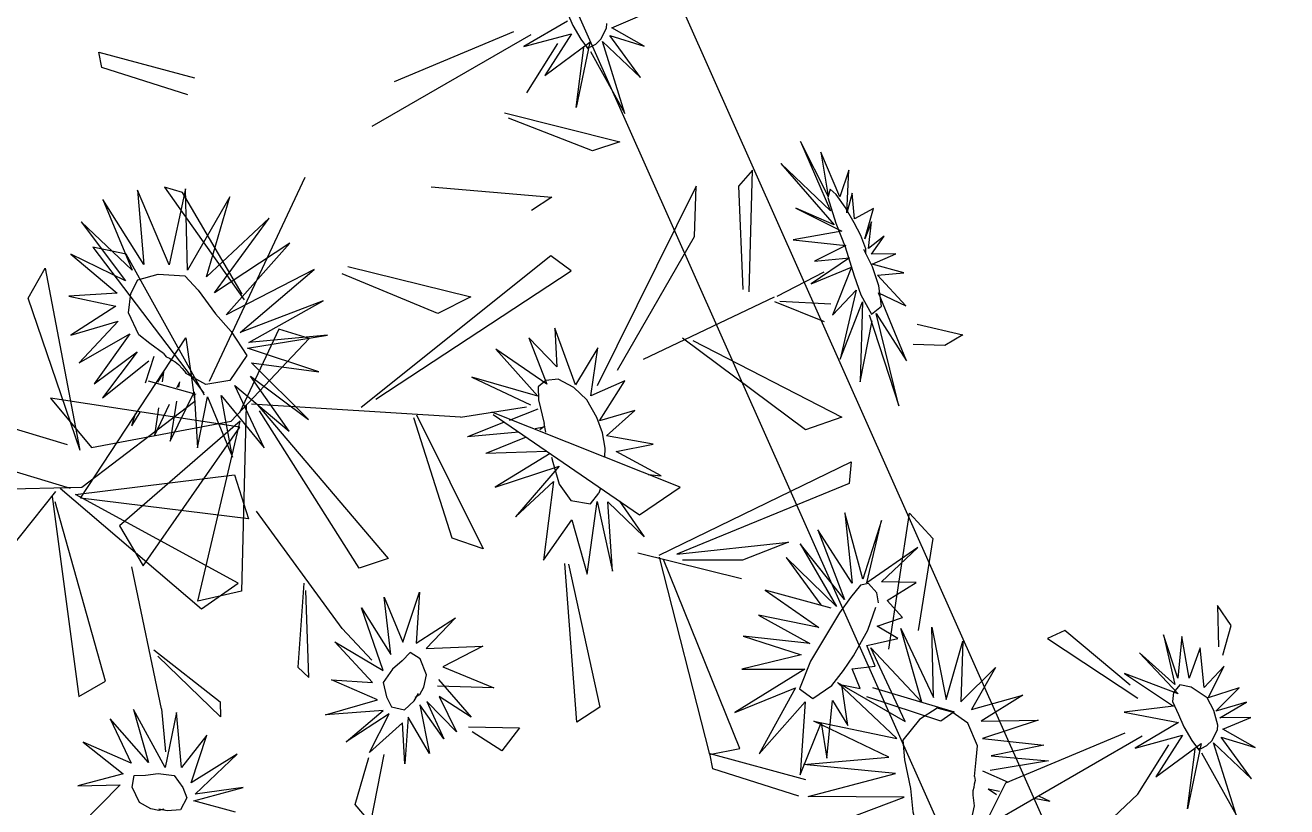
# Model space of a CAD drawing. Header units: inches. Extents: x -422522 to 22891, y -2973 to 414515.
# Drawn here: x 8312.9 to 8348.7, y 10028.82 to 10051 of the extents above; entities that cross this region are included whole.
import ezdxf

# ---------------------------------------------------------------- set-up
doc = ezdxf.new("R2010")
doc.units = ezdxf.units.IN
doc.header["$MEASUREMENT"] = 0
doc.layers.get('0').update_dxf_attribs({"lineweight": 25})
doc.layers.add('ARREDAMENTO', color=8, linetype='Continuous', lineweight=18)
doc.layers.add('QUOTE', color=6, linetype='Continuous', lineweight=9)
doc.styles.get("Standard").update_dxf_attribs({"font": 'Arial.ttf'})
doc.dimstyles.get("Standard").update_dxf_attribs({"dimtxt": 15, "dimasz": 10, "dimexe": 10, "dimexo": 10, "dimgap": 5, "dimtad": 2, "dimtih": 1, "dimtoh": 1, "dimdec": 0, "dimzin": 0, "dimdsep": 46, "dimtxsty": 'Standard', "dimblk": 'OBLIQUE', "dimblk1": 'OBLIQUE', "dimblk2": 'OBLIQUE', "dimcen": 0.09, "dimdle": 10, "dimadec": 0, "dimazin": 0, "dimtfac": 1, "dimtdec": 0, "dimtofl": 0, "dimtmove": 0, "dimatfit": 3, "dimldrblk": 'OBLIQUE', "dimfxl": 1, "dimtolj": 1, "dimtzin": 0, "dimarcsym": 0})

# ---------------------------------------------------------------- blocks, each defined once
blk = doc.blocks.new('_Oblique')
at = {"color": 0, "linetype": 'ByBlock', "lineweight": -2}
blk.add_line((-0.5, -0.5), (0.5, 0.5), dxfattribs=at)
blk = doc.blocks.new('*D94')
at = {"layer": 'Defpoints', "color": 0, "transparency": 16777216}
for p in [(8341.344, 10728.182), (8108.048, 10624.312), (8396.237, 9975.431)]:
    blk.add_point(p, dxfattribs=at)
at = {"layer": 'QUOTE', "color": 0, "lineweight": -2, "transparency": 16777216}
for p, q in [((8634.195, 10070.43), (8337.277, 10737.317)), ((8117.184, 10628.379), (8350.48, 10732.249)), ((8405.373, 9979.498), (8639.263, 10083.633))]:
    blk.add_line(p, q, dxfattribs=at)
at = {"layer": 'QUOTE', "color": 0, "lineweight": -2, "transparency": 16777216, "xscale": 10, "yscale": 10, "zscale": 10}
for p, rotation in [((8341.344, 10728.182), 113.9999999999798), ((8630.127, 10079.565), 293.9999999999798)]:
    blk.add_blockref('_Oblique', p, dxfattribs=dict(at, rotation=rotation))
at = {"layer": 'QUOTE', "color": 0, "transparency": 16777216, "insert": (8508.425, 10413.975), "char_height": 15, "attachment_point": 5}
blk.add_mtext('\\A1;710', dxfattribs=at)

msp = doc.modelspace()

# ---------------------------------------------------------------- linework, layer by layer
at = {"layer": 'ARREDAMENTO', "linetype": 'Continuous'}
for p, q in [((8328.288, 10051.349), (8328.442, 10050.996)), ((8328.289, 10051.12), (8327.054, 10050.397)), ((8328.442, 10050.996), (8328.67, 10050.609)), ((8329.396, 10050.922), (8329.408, 10051.05)), ((8329.547, 10050.93), (8330.344, 10051.268)), ((8322.743, 10048.136), (8327.258, 10050.739)), ((8326.76, 10050.817), (8323.374, 10049.396)), ((8327.054, 10050.397), (8328.399, 10050.765)), ((8328.399, 10050.765), (8327.646, 10049.58)), ((8328.67, 10050.609), (8328.882, 10050.317)), ((8329.095, 10050.471), (8329.24, 10050.61)), ((8329.24, 10050.61), (8329.396, 10050.922)), ((8329.495, 10050.709), (8330.466, 10050.412)), ((8330.359, 10049.526), (8329.495, 10050.709)), ((8330.466, 10050.412), (8329.547, 10050.93)), ((8314.99, 10050.244), (8317.702, 10049.508)), ((8315.075, 10049.809), (8314.99, 10050.244)), ((8327.136, 10049.089), (8328.018, 10050.488)), ((8327.646, 10049.58), (8328.928, 10050.526)), ((8328.928, 10050.526), (8328.54, 10048.669)), ((8328.54, 10048.669), (8328.756, 10050.369)), ((8328.821, 10050.392), (8328.927, 10050.384)), ((8328.927, 10050.384), (8329.095, 10050.471)), ((8328.944, 10050.257), (8329.921, 10048.499)), ((8329.285, 10050.547), (8330.359, 10049.526)), ((8329.921, 10048.499), (8329.285, 10050.547)), ((8317.516, 10049.033), (8315.075, 10049.809)), ((8326.504, 10048.523), (8329.773, 10047.694)), ((8328.999, 10047.443), (8326.613, 10048.37)), ((8329.773, 10047.694), (8328.999, 10047.443)), ((8334.902, 10047.706), (8335.756, 10045.735)), ((8335.687, 10046.155), (8334.902, 10047.706)), ((8335.482, 10047.403), (8335.687, 10046.155)), ((8336.018, 10046.135), (8335.482, 10047.403)), ((8334.345, 10047.077), (8335.857, 10045.34)), ((8335.756, 10045.735), (8334.345, 10047.077)), ((8320.831, 10046.687), (8318.119, 10040.897)), ((8333.543, 10046.887), (8333.14, 10046.439)), ((8333.45, 10043.441), (8333.543, 10046.887)), ((8336.274, 10046.891), (8336.018, 10046.135)), ((8336.215, 10045.678), (8336.274, 10046.891)), ((8316.089, 10046.323), (8316.263, 10044.217)), ((8316.982, 10044.2), (8316.089, 10046.323)), ((8316.854, 10046.409), (8319.115, 10043.211)), ((8317.363, 10046.255), (8316.854, 10046.409)), ((8317.444, 10046.365), (8316.982, 10044.2)), ((8317.508, 10044.053), (8317.444, 10046.365)), ((8324.424, 10046.419), (8327.842, 10046.126)), ((8331.946, 10046.434), (8329.129, 10040.772)), ((8331.894, 10045.012), (8331.946, 10046.434)), ((8333.14, 10046.439), (8333.265, 10043.506)), ((8315.103, 10046.055), (8315.938, 10044.054)), ((8316.263, 10044.217), (8315.103, 10046.055)), ((8319.052, 10043.368), (8317.363, 10046.255)), ((8318.71, 10046.133), (8317.508, 10044.053)), ((8318.046, 10043.866), (8318.71, 10046.133)), ((8327.842, 10046.126), (8327.269, 10045.743)), ((8336.369, 10046.237), (8336.215, 10045.678)), ((8336.435, 10045.508), (8336.369, 10046.237)), ((8334.771, 10045.816), (8336.073, 10045.164)), ((8335.857, 10045.34), (8334.771, 10045.816)), ((8336.974, 10045.801), (8336.435, 10045.508)), ((8336.732, 10044.944), (8336.974, 10045.801)), ((8314.485, 10045.427), (8315.747, 10043.751)), ((8315.938, 10044.054), (8314.485, 10045.427)), ((8319.823, 10045.526), (8318.046, 10043.866)), ((8318.267, 10043.414), (8319.823, 10045.526)), ((8336.915, 10045.422), (8336.732, 10044.944)), ((8336.835, 10044.669), (8336.915, 10045.422)), ((8329.707, 10041.216), (8331.894, 10045.012)), ((8336.073, 10045.164), (8334.693, 10044.912)), ((8334.693, 10044.912), (8336.186, 10044.75)), ((8337.277, 10045.014), (8336.835, 10044.669)), ((8336.916, 10044.505), (8337.277, 10045.014)), ((8314.198, 10044.508), (8315.51, 10043.397)), ((8315.747, 10043.751), (8314.198, 10044.508)), ((8314.814, 10044.71), (8317.968, 10040.564)), ((8315.767, 10044.503), (8314.814, 10044.71)), ((8317.987, 10040.509), (8315.767, 10044.503)), ((8320.411, 10044.821), (8318.267, 10043.414)), ((8318.6, 10042.783), (8320.411, 10044.821)), ((8336.186, 10044.75), (8335.301, 10044.307)), ((8337.607, 10044.517), (8336.916, 10044.505)), ((8336.935, 10044.228), (8337.607, 10044.517)), ((8322.052, 10044.162), (8325.548, 10043.301)), ((8327.817, 10044.461), (8322.434, 10040.159)), ((8328.391, 10044.038), (8327.817, 10044.461)), ((8336.291, 10044.407), (8335.204, 10043.668)), ((8335.301, 10044.307), (8336.291, 10044.407)), ((8337.831, 10043.982), (8336.935, 10044.228)), ((8312.981, 10043.262), (8313.464, 10044.109)), ((8313.464, 10044.109), (8314.435, 10038.991)), ((8321.099, 10044.07), (8318.6, 10042.783)), ((8319.003, 10042.283), (8321.099, 10044.07)), ((8324.608, 10042.824), (8321.896, 10043.951)), ((8322.853, 10040.389), (8328.391, 10044.038)), ((8334.243, 10043.314), (8335.577, 10044.005)), ((8335.204, 10043.668), (8336.352, 10044.14)), ((8336.352, 10044.14), (8335.812, 10042.774)), ((8337.087, 10043.915), (8337.831, 10043.982)), ((8337.888, 10043.039), (8337.087, 10043.915)), ((8335.812, 10042.774), (8336.481, 10043.488)), ((8336.481, 10043.488), (8336.028, 10041.525)), ((8314.463, 10038.94), (8312.981, 10043.262)), ((8315.51, 10043.397), (8314.133, 10043.316)), ((8314.133, 10043.316), (8315.47, 10043.029)), ((8321.358, 10043.179), (8319.003, 10042.283)), ((8319.246, 10042.002), (8321.358, 10043.179)), ((8325.548, 10043.301), (8324.608, 10042.824)), ((8334.152, 10043.288), (8330.436, 10041.514)), ((8335.58, 10042.585), (8334.174, 10043.159)), ((8334.316, 10043.172), (8335.759, 10043.102)), ((8336.028, 10041.525), (8336.661, 10043.158)), ((8336.661, 10043.158), (8336.596, 10040.888)), ((8337.907, 10041.478), (8337.113, 10043.406)), ((8337.113, 10043.406), (8337.888, 10043.039)), ((8315.47, 10043.029), (8314.194, 10042.212)), ((8336.85, 10042.785), (8337.695, 10040.201)), ((8337.054, 10042.821), (8337.907, 10041.478)), ((8337.695, 10040.201), (8337.054, 10042.821)), ((8314.194, 10042.212), (8315.534, 10042.605)), ((8315.534, 10042.605), (8314.432, 10041.423)), ((8320.098, 10042.375), (8318.976, 10040.004)), ((8320.96, 10042.117), (8320.098, 10042.375)), ((8327.928, 10042.407), (8327.987, 10041.314)), ((8328.517, 10040.8), (8327.928, 10042.407)), ((8336.596, 10040.888), (8336.933, 10042.617)), ((8338.216, 10042.517), (8339.509, 10042.22)), ((8314.432, 10041.423), (8315.871, 10042.242)), ((8314.472, 10037.581), (8317.458, 10042.13)), ((8315.871, 10042.242), (8314.854, 10040.827)), ((8317.458, 10042.13), (8317.716, 10040.328)), ((8318.742, 10039.772), (8320.96, 10042.117)), ((8319.211, 10041.838), (8321.476, 10042.213)), ((8321.476, 10042.213), (8319.246, 10042.002)), ((8327.193, 10042.137), (8327.707, 10040.82)), ((8327.987, 10041.314), (8327.193, 10042.137)), ((8335.043, 10039.522), (8331.553, 10042.122)), ((8331.847, 10042.053), (8336.08, 10039.878)), ((8339.509, 10042.22), (8338.999, 10041.92)), ((8314.854, 10040.827), (8316.072, 10041.733)), ((8316.072, 10041.733), (8315.093, 10040.432)), ((8321.232, 10041.17), (8319.211, 10041.838)), ((8326.26, 10041.814), (8327.446, 10040.479)), ((8327.707, 10040.82), (8326.26, 10041.814)), ((8329.151, 10041.851), (8328.517, 10040.8)), ((8328.954, 10040.483), (8329.151, 10041.851)), ((8338.999, 10041.92), (8338.104, 10041.944)), ((8315.093, 10040.432), (8316.409, 10041.477)), ((8316.311, 10040.858), (8316.556, 10041.617)), ((8319.322, 10041.419), (8321.232, 10041.17)), ((8320.941, 10039.816), (8319.322, 10041.419)), ((8307.969, 10040.961), (8314.087, 10039.101)), ((8316.664, 10040.879), (8316.835, 10041.163)), ((8316.793, 10040.881), (8316.835, 10041.163)), ((8319.294, 10041.045), (8320.941, 10039.816)), ((8320.387, 10039.483), (8319.294, 10041.045)), ((8325.575, 10041.016), (8327.238, 10040.231)), ((8327.446, 10040.479), (8325.575, 10041.016)), ((8327.676, 10040.923), (8327.46, 10040.746)), ((8328.022, 10040.959), (8327.676, 10040.923)), ((8328.465, 10040.722), (8328.022, 10040.959)), ((8316.385, 10040.912), (8317.743, 10040.538)), ((8317.015, 10039.199), (8317.697, 10040.592)), ((8317.204, 10040.71), (8317.285, 10040.881)), ((8317.261, 10040.734), (8317.285, 10040.881)), ((8317.697, 10040.592), (8317.786, 10039.011)), ((8318.849, 10040.784), (8320.387, 10039.483)), ((8319.676, 10039.011), (8318.849, 10040.784)), ((8327.46, 10040.746), (8327.466, 10040.376)), ((8328.841, 10040.37), (8328.465, 10040.722)), ((8329.919, 10040.909), (8328.954, 10040.483)), ((8329.199, 10039.777), (8329.919, 10040.909)), ((8313.612, 10040.418), (8314.779, 10039.021)), ((8318.991, 10039.593), (8313.612, 10040.418)), ((8317.716, 10040.328), (8314.506, 10037.886)), ((8316.983, 10040.244), (8316.564, 10039.361)), ((8317.197, 10040.335), (8317.015, 10039.199)), ((8317.786, 10039.011), (8318.073, 10040.463)), ((8318.073, 10040.463), (8318.78, 10038.746)), ((8318.461, 10040.494), (8319.676, 10039.011)), ((8318.78, 10038.746), (8318.461, 10040.494)), ((8319.168, 10040.221), (8319.033, 10034.943)), ((8325.252, 10039.883), (8319.32, 10040.25)), ((8319.496, 10040.232), (8323.204, 10035.867)), ((8327.466, 10040.376), (8327.626, 10039.7)), ((8329.121, 10039.869), (8328.841, 10040.37)), ((8316.149, 10040.024), (8315.913, 10039.633)), ((8316.024, 10039.976), (8315.913, 10039.633)), ((8316.682, 10040.142), (8316.564, 10039.361)), ((8322.376, 10035.597), (8319.548, 10040.064)), ((8325.018, 10036.443), (8323.926, 10039.864)), ((8324.004, 10039.948), (8325.896, 10036.141)), ((8325.252, 10039.883), (8327.128, 10040.177)), ((8331.491, 10037.892), (8326.142, 10040.019)), ((8326.178, 10039.961), (8330.335, 10037.107)), ((8326.648, 10039.796), (8327.461, 10040.118)), ((8329.28, 10039.439), (8329.121, 10039.869)), ((8330.204, 10040.075), (8329.199, 10039.777)), ((8329.397, 10039.348), (8330.204, 10040.075)), ((8336.08, 10039.878), (8335.043, 10039.522)), ((8314.779, 10039.021), (8318.742, 10039.772)), ((8319.004, 10039.772), (8315.577, 10036.798)), ((8316.242, 10035.663), (8318.991, 10039.593)), ((8317.794, 10034.658), (8319.004, 10039.772)), ((8326.471, 10039.726), (8325.449, 10039.32)), ((8327.371, 10039.564), (8327.619, 10039.606)), ((8327.619, 10039.606), (8327.503, 10039.524)), ((8327.67, 10039.451), (8327.626, 10039.7)), ((8326.911, 10039.458), (8325.449, 10039.32)), ((8327.119, 10039.315), (8325.974, 10038.851)), ((8329.355, 10039.003), (8329.28, 10039.439)), ((8330.721, 10039.117), (8329.397, 10039.348)), ((8327.707, 10038.911), (8325.974, 10038.851)), ((8327.795, 10038.851), (8326.24, 10037.896)), ((8329.352, 10038.742), (8329.355, 10039.003)), ((8329.668, 10038.907), (8330.721, 10039.117)), ((8330.948, 10038.221), (8329.668, 10038.907)), ((8311.664, 10038.62), (8314.177, 10037.867)), ((8326.24, 10037.896), (8328.055, 10038.495)), ((8328.055, 10038.495), (8326.818, 10037.055)), ((8327.833, 10038.75), (8327.875, 10038.6)), ((8327.875, 10038.6), (8328.05, 10037.979)), ((8330.889, 10035.968), (8336.344, 10038.614)), ((8336.344, 10038.614), (8336.286, 10037.997)), ((8314.33, 10037.691), (8318.834, 10038.248)), ((8318.834, 10038.248), (8319.232, 10036.995)), ((8326.818, 10037.055), (8327.897, 10038.058)), ((8327.897, 10038.058), (8327.604, 10035.821)), ((8330.578, 10038.255), (8330.948, 10038.221)), ((8310.067, 10033.122), (8313.764, 10037.776)), ((8314.506, 10037.886), (8311.279, 10037.807)), ((8313.887, 10037.869), (8317.9, 10034.438)), ((8328.05, 10037.979), (8328.38, 10037.514)), ((8328.942, 10037.425), (8329.176, 10037.728)), ((8329.222, 10037.871), (8329.176, 10037.728)), ((8330.335, 10037.107), (8331.491, 10037.892)), ((8336.286, 10037.997), (8331.388, 10035.996)), ((8313.66, 10037.633), (8314.422, 10031.957)), ((8315.177, 10032.392), (8313.75, 10037.483)), ((8318.941, 10035.168), (8314.33, 10037.691)), ((8319.232, 10036.995), (8314.472, 10037.581)), ((8328.38, 10037.514), (8328.942, 10037.425)), ((8328.851, 10035.421), (8329.135, 10037.489)), ((8329.135, 10037.489), (8329.564, 10035.514)), ((8329.434, 10037.481), (8330.461, 10036.484)), ((8329.564, 10035.514), (8329.434, 10037.481)), ((8329.767, 10037.496), (8330.461, 10036.484)), ((8321.897, 10033.888), (8319.467, 10037.213)), ((8336.158, 10037.169), (8336.367, 10035.171)), ((8336.669, 10035.282), (8336.158, 10037.169)), ((8337.407, 10033.296), (8337.999, 10037.16)), ((8337.999, 10037.16), (8338.656, 10036.438)), ((8315.577, 10036.798), (8316.242, 10035.663)), ((8327.604, 10035.821), (8328.415, 10036.967)), ((8328.415, 10036.967), (8328.851, 10035.421)), ((8335.395, 10036.687), (8336.149, 10034.708)), ((8336.367, 10035.171), (8335.395, 10036.687)), ((8337.203, 10036.953), (8336.669, 10035.282)), ((8336.789, 10035.183), (8337.203, 10036.953)), ((8325.896, 10036.141), (8325.018, 10036.443)), ((8331.388, 10035.996), (8334.56, 10036.329)), ((8334.56, 10036.329), (8333.26, 10035.824)), ((8334.894, 10036.285), (8335.925, 10034.505)), ((8336.149, 10034.708), (8334.894, 10036.285)), ((8338.656, 10036.438), (8338.243, 10033.828)), ((8333.224, 10035.296), (8330.283, 10036.025)), ((8330.895, 10035.908), (8332.324, 10030.305)), ((8338.235, 10036.179), (8336.789, 10035.183)), ((8337.198, 10035.204), (8338.235, 10036.179)), ((8316.767, 10031.605), (8315.923, 10035.635)), ((8323.204, 10035.867), (8322.376, 10035.597)), ((8328.552, 10031.228), (8328.217, 10035.725)), ((8328.317, 10035.705), (8329.211, 10031.649)), ((8333.179, 10030.478), (8331.013, 10035.838)), ((8333.26, 10035.824), (8331.549, 10035.824)), ((8334.492, 10035.894), (8335.48, 10034.557)), ((8335.925, 10034.505), (8334.492, 10035.894)), ((8338.183, 10035.188), (8337.198, 10035.204)), ((8319.033, 10034.943), (8317.794, 10034.658)), ((8317.9, 10034.438), (8318.941, 10035.168)), ((8320.802, 10035.168), (8320.64, 10032.784)), ((8320.952, 10032.492), (8320.859, 10034.965)), ((8323.616, 10033.495), (8324.092, 10034.91)), ((8324.092, 10034.91), (8323.997, 10033.463)), ((8333.899, 10034.968), (8335.425, 10033.91)), ((8335.777, 10034.457), (8333.899, 10034.968)), ((8336.609, 10035.114), (8336.323, 10034.765)), ((8336.836, 10035.163), (8336.609, 10035.114)), ((8337.069, 10034.893), (8336.836, 10035.163)), ((8337.116, 10034.616), (8337.069, 10034.893)), ((8337.361, 10034.68), (8338.183, 10035.188)), ((8323.084, 10034.776), (8323.616, 10033.495)), ((8323.278, 10033.145), (8323.084, 10034.776)), ((8336.323, 10034.765), (8336.006, 10034.327)), ((8336.818, 10033.836), (8337.037, 10034.487)), ((8337.801, 10034.195), (8337.361, 10034.68)), ((8346.738, 10034.533), (8346.77, 10033.36)), ((8347.123, 10033.969), (8346.738, 10034.533)), ((8322.439, 10034.466), (8323.278, 10033.145)), ((8323.06, 10032.695), (8322.439, 10034.466)), ((8323.997, 10033.463), (8325.111, 10034.187)), ((8325.111, 10034.187), (8324.281, 10033.315)), ((8333.712, 10034.259), (8335.164, 10033.459)), ((8335.425, 10033.91), (8333.712, 10034.259)), ((8336.006, 10034.327), (8335.614, 10033.665)), ((8337.079, 10033.952), (8337.801, 10034.195)), ((8321.897, 10033.888), (8322.733, 10032.988)), ((8336.404, 10033.111), (8336.818, 10033.836)), ((8337.665, 10033.6), (8337.079, 10033.952)), ((8337.753, 10033.884), (8338.681, 10031.924)), ((8338.343, 10031.792), (8337.753, 10033.884)), ((8338.633, 10033.924), (8339.034, 10031.864)), ((8338.681, 10031.924), (8338.633, 10033.924)), ((8342.405, 10033.825), (8341.916, 10033.595)), ((8344.258, 10032.275), (8342.405, 10033.825)), ((8346.89, 10033.129), (8347.123, 10033.969)), ((8321.687, 10033.504), (8323.06, 10032.695)), ((8322.752, 10032.35), (8321.687, 10033.504)), ((8333.279, 10033.665), (8334.919, 10033.138)), ((8335.164, 10033.459), (8333.279, 10033.665)), ((8335.614, 10033.665), (8335.189, 10032.955)), ((8336.784, 10033.402), (8337.665, 10033.6)), ((8337.017, 10032.811), (8336.784, 10033.402)), ((8339.034, 10031.864), (8339.508, 10033.521)), ((8339.508, 10033.521), (8339.456, 10031.803)), ((8341.916, 10033.595), (8344.481, 10031.907)), ((8345.203, 10033.703), (8345.522, 10032.294)), ((8345.612, 10032.473), (8345.203, 10033.703)), ((8345.722, 10033.654), (8345.612, 10032.473)), ((8345.932, 10032.472), (8345.722, 10033.654)), ((8316.548, 10033.275), (8318.429, 10031.8)), ((8318.437, 10031.372), (8316.661, 10033.096)), ((8324.281, 10033.315), (8325.89, 10033.384)), ((8325.89, 10033.384), (8324.749, 10032.799)), ((8334.919, 10033.138), (8333.241, 10032.73)), ((8336.126, 10032.691), (8336.404, 10033.111)), ((8336.894, 10033.331), (8338.343, 10031.792)), ((8337.874, 10031.247), (8336.894, 10033.331)), ((8344.52, 10033.19), (8345.621, 10032.031)), ((8345.522, 10032.294), (8344.52, 10033.19)), ((8346.245, 10033.335), (8345.932, 10032.472)), ((8346.362, 10032.207), (8346.245, 10033.335)), ((8320.64, 10032.784), (8320.952, 10032.492)), ((8324.749, 10032.799), (8326.203, 10032.199)), ((8335.03, 10032.728), (8333.035, 10031.501)), ((8333.241, 10032.73), (8335.03, 10032.728)), ((8335.189, 10032.955), (8334.87, 10032.171)), ((8335.793, 10032.266), (8336.126, 10032.691)), ((8336.365, 10032.739), (8337.017, 10032.811)), ((8336.596, 10032.184), (8336.365, 10032.739)), ((8339.456, 10031.803), (8340.437, 10032.772)), ((8340.437, 10032.772), (8339.756, 10031.587)), ((8346.927, 10032.812), (8346.362, 10032.207)), ((8346.476, 10031.917), (8346.927, 10032.812)), ((8314.422, 10031.957), (8315.177, 10032.392)), ((8321.591, 10032.427), (8322.752, 10032.35)), ((8322.896, 10031.855), (8321.591, 10032.427)), ((8324.625, 10032.432), (8325.558, 10031.368)), ((8335.955, 10032.352), (8337.874, 10031.247)), ((8337.632, 10030.757), (8335.955, 10032.352)), ((8344.095, 10032.607), (8345.485, 10031.675)), ((8345.621, 10032.031), (8344.095, 10032.607)), ((8326.203, 10032.199), (8324.598, 10032.249)), ((8333.035, 10031.501), (8334.757, 10032.2)), ((8334.757, 10032.2), (8333.731, 10030.327)), ((8334.87, 10032.171), (8335.256, 10031.901)), ((8335.256, 10031.901), (8335.793, 10032.266)), ((8336.075, 10032.288), (8336.596, 10032.184)), ((8336.248, 10031.13), (8336.075, 10032.288)), ((8336.942, 10032.206), (8339.267, 10031.519)), ((8339.756, 10031.587), (8341.216, 10031.988)), ((8341.216, 10031.988), (8340.028, 10031.255)), ((8345.487, 10032.071), (8345.456, 10031.807)), ((8345.667, 10032.286), (8345.487, 10032.071)), ((8345.993, 10032.218), (8345.667, 10032.286)), ((8346.443, 10031.915), (8345.993, 10032.218)), ((8347.348, 10032.204), (8346.476, 10031.917)), ((8346.69, 10031.54), (8347.348, 10032.204)), ((8318.429, 10031.8), (8318.437, 10031.372)), ((8321.422, 10031.43), (8322.896, 10031.855)), ((8324.094, 10031.716), (8324.37, 10030.332)), ((8324.784, 10030.752), (8324.094, 10031.716)), ((8324.298, 10031.814), (8324.784, 10030.752)), ((8325.143, 10030.954), (8324.298, 10031.814)), ((8324.643, 10031.949), (8325.143, 10030.954)), ((8325.558, 10031.368), (8324.643, 10031.949)), ((8329.211, 10031.649), (8328.552, 10031.228)), ((8333.731, 10030.327), (8335.031, 10031.798)), ((8335.031, 10031.798), (8334.895, 10029.727)), ((8335.653, 10030.207), (8335.813, 10031.842)), ((8335.813, 10031.842), (8336.248, 10031.13)), ((8338.882, 10031.258), (8336.787, 10031.947)), ((8345.485, 10031.675), (8344.088, 10031.505)), ((8345.456, 10031.807), (8345.631, 10031.443)), ((8346.633, 10031.556), (8346.443, 10031.915)), ((8347.557, 10031.793), (8346.69, 10031.54)), ((8346.804, 10031.346), (8347.557, 10031.793)), ((8315.314, 10031.316), (8315.909, 10030.063)), ((8316.395, 10030.08), (8315.314, 10031.316)), ((8315.975, 10031.588), (8316.395, 10030.08)), ((8316.875, 10029.942), (8315.975, 10031.588)), ((8316.767, 10031.605), (8316.877, 10030.381)), ((8317.194, 10031.503), (8316.875, 10029.942)), ((8317.339, 10029.94), (8317.194, 10031.503)), ((8323.056, 10031.558), (8321.422, 10031.43)), ((8322.008, 10030.671), (8323.056, 10031.558)), ((8323.23, 10031.459), (8322.008, 10030.671)), ((8322.67, 10030.367), (8323.23, 10031.459)), ((8323.77, 10031.371), (8323.671, 10030.046)), ((8324.37, 10030.332), (8323.77, 10031.371)), ((8335.281, 10031.256), (8337.632, 10030.757)), ((8337.41, 10030.232), (8335.281, 10031.256)), ((8339.267, 10031.519), (8338.882, 10031.258)), ((8340.028, 10031.255), (8341.644, 10031.284)), ((8341.644, 10031.284), (8340.072, 10030.762)), ((8344.088, 10031.505), (8345.632, 10031.214)), ((8345.631, 10031.443), (8345.785, 10031.089)), ((8346.751, 10031.144), (8346.633, 10031.556)), ((8347.687, 10031.362), (8346.804, 10031.346)), ((8346.89, 10031.024), (8347.687, 10031.362)), ((8323.604, 10031.207), (8322.67, 10030.367)), ((8323.671, 10030.046), (8323.604, 10031.207)), ((8325.479, 10031.092), (8326.931, 10031.062)), ((8326.423, 10030.41), (8325.582, 10030.955)), ((8326.931, 10031.062), (8326.423, 10030.41)), ((8334.895, 10029.727), (8335.487, 10031.203)), ((8335.487, 10031.203), (8335.653, 10030.207)), ((8344.103, 10030.911), (8340.717, 10029.49)), ((8345.632, 10031.214), (8344.397, 10030.491)), ((8345.785, 10031.089), (8346.013, 10030.703)), ((8346.583, 10030.703), (8346.739, 10031.016)), ((8346.739, 10031.016), (8346.751, 10031.144)), ((8347.809, 10030.506), (8346.89, 10031.024)), ((8314.539, 10030.657), (8315.678, 10029.759)), ((8315.909, 10030.063), (8314.539, 10030.657)), ((8318.057, 10030.854), (8317.339, 10029.94)), ((8317.609, 10029.501), (8318.057, 10030.854)), ((8340.072, 10030.762), (8341.804, 10030.571)), ((8340.086, 10028.23), (8344.601, 10030.833)), ((8341.804, 10030.571), (8340.316, 10030.272)), ((8344.397, 10030.491), (8345.742, 10030.859)), ((8344.479, 10029.183), (8345.361, 10030.582)), ((8345.742, 10030.859), (8344.989, 10029.674)), ((8344.989, 10029.674), (8346.271, 10030.62)), ((8346.271, 10030.62), (8345.883, 10028.763)), ((8346.013, 10030.703), (8346.225, 10030.411)), ((8346.27, 10030.478), (8346.438, 10030.565)), ((8346.438, 10030.565), (8346.583, 10030.703)), ((8346.627, 10030.641), (8347.702, 10029.62)), ((8347.264, 10028.593), (8346.627, 10030.641)), ((8346.838, 10030.803), (8347.809, 10030.506)), ((8347.702, 10029.62), (8346.838, 10030.803)), ((8318.912, 10030.313), (8317.609, 10029.501)), ((8317.723, 10029.184), (8318.912, 10030.313)), ((8322.263, 10028.888), (8322.652, 10030.224)), ((8323.075, 10030.312), (8322.701, 10028.374)), ((8332.324, 10030.305), (8333.179, 10030.478)), ((8332.418, 10029.903), (8332.333, 10030.338)), ((8332.333, 10030.338), (8335.045, 10029.602)), ((8334.988, 10030.022), (8337.41, 10030.232)), ((8340.316, 10030.272), (8341.939, 10030.129)), ((8345.883, 10028.763), (8346.099, 10030.463)), ((8346.164, 10030.486), (8346.27, 10030.478)), ((8346.287, 10030.351), (8347.264, 10028.593)), ((8334.859, 10029.127), (8332.418, 10029.903)), ((8337.599, 10029.765), (8334.988, 10030.022)), ((8340.807, 10029.509), (8340.079, 10029.834)), ((8341.939, 10030.129), (8340.281, 10029.85)), ((8315.678, 10029.759), (8314.394, 10029.416)), ((8335.118, 10029.113), (8337.599, 10029.765)), ((8340.717, 10029.49), (8340.086, 10028.23)), ((8314.394, 10029.416), (8315.598, 10029.449)), ((8315.598, 10029.449), (8314.47, 10028.3)), ((8317.681, 10028.988), (8319.084, 10029.369)), ((8319.084, 10029.369), (8317.723, 10029.184)), ((8337.844, 10029.096), (8335.118, 10029.113)), ((8344.479, 10029.183), (8335.323, 10020.581)), ((8340.467, 10029.166), (8340.229, 10029.323)), ((8340.554, 10029.26), (8340.229, 10029.323)), ((8341.654, 10029.131), (8341.983, 10028.985)), ((8318.867, 10028.673), (8317.681, 10028.988)), ((8322.701, 10028.374), (8322.263, 10028.888)), ((8335.216, 10028.1), (8337.844, 10029.096)), ((8341.534, 10029.071), (8341.983, 10028.985))]:
    msp.add_line(p, q, dxfattribs=at)
at = {"layer": 'ARREDAMENTO', "elevation": -27.277}
for points in [[(8326.226, 9983.93), (8269.858, 10110.533), (8299.399, 10123.685), (8355.766, 9997.082)], [(8327.63, 9987.589), (8273.518, 10109.128), (8297.994, 10120.026), (8352.107, 9998.487)]]:
    msp.add_lwpolyline(points, close=True, dxfattribs=at)
at = {"layer": 'ARREDAMENTO', "linetype": 'Continuous'}
for points in [[(8336.758, 10044.518), (8336.759, 10044.66), (8336.618, 10045.041), (8336.424, 10045.394), (8336.172, 10045.846), (8335.916, 10046.2), (8335.743, 10046.349), (8335.678, 10046.115), (8335.907, 10045.39), (8336.169, 10044.717), (8336.428, 10043.892), (8336.618, 10043.358), (8336.919, 10042.8), (8337.2, 10043.033), (8337.126, 10043.612), (8336.946, 10044.149), (8336.697, 10044.643)], [(8316.824, 10041.691), (8316.439, 10041.973), (8316.125, 10042.216), (8315.833, 10042.844), (8315.893, 10043.388), (8316.094, 10043.782), (8316.67, 10043.936), (8317.426, 10043.893), (8317.808, 10043.481), (8318.302, 10042.815), (8318.743, 10042.317), (8319.187, 10041.633), (8318.706, 10040.921), (8318.023, 10040.807), (8317.444, 10041.132)], [(8316.824, 10041.691), (8316.901, 10041.598), (8316.993, 10041.553), (8317.066, 10041.498), (8317.159, 10041.454), (8317.252, 10041.377), (8317.353, 10041.261), (8317.453, 10041.139), (8317.444, 10041.132)], [(8323.969, 10031.939), (8324.096, 10032.015), (8324.209, 10032.216), (8324.292, 10032.568), (8324.107, 10033.024), (8323.821, 10033.201), (8323.596, 10032.966), (8323.324, 10032.733), (8323.059, 10032.353), (8323.15, 10031.945), (8323.296, 10031.662), (8323.668, 10031.571), (8323.938, 10031.829), (8324.065, 10032.035)], [(8339.844, 10029.685), (8339.892, 10030.16), (8339.922, 10030.556), (8339.65, 10031.193), (8339.206, 10031.512), (8338.779, 10031.626), (8338.279, 10031.302), (8337.805, 10030.712), (8337.856, 10030.152), (8338.02, 10029.339), (8338.095, 10028.678), (8338.306, 10027.891), (8339.157, 10027.771), (8339.699, 10028.202), (8339.845, 10028.85)], [(8316.83, 10028.76), (8316.688, 10028.717), (8316.463, 10028.767), (8316.145, 10028.941), (8315.931, 10029.383), (8315.991, 10029.715), (8316.316, 10029.725), (8316.671, 10029.771), (8317.131, 10029.714), (8317.373, 10029.373), (8317.485, 10029.075), (8317.304, 10028.738), (8316.932, 10028.709), (8316.693, 10028.753)], [(8339.844, 10029.685), (8339.861, 10029.566), (8339.834, 10029.467), (8339.826, 10029.375), (8339.796, 10029.278), (8339.791, 10029.157), (8339.81, 10029.004), (8339.834, 10028.848), (8339.845, 10028.85)]]:
    msp.add_lwpolyline(points, dxfattribs=at)

# ---------------------------------------------------------------- dimensions: what is measured, and where the dimension line sits
at = {"layer": 'QUOTE'}
dim = msp.add_linear_dim(base=(8341.344, 10728.182), p1=(8396.237, 9975.431), p2=(8108.048, 10624.312), angle=114, dimstyle='Standard', dxfattribs=at)
dim.commit()
dim.dimension.update_dxf_attribs({"geometry": '*D94', "text_midpoint": (8508.425, 10413.975)})

doc.saveas('drawing.dxf')
